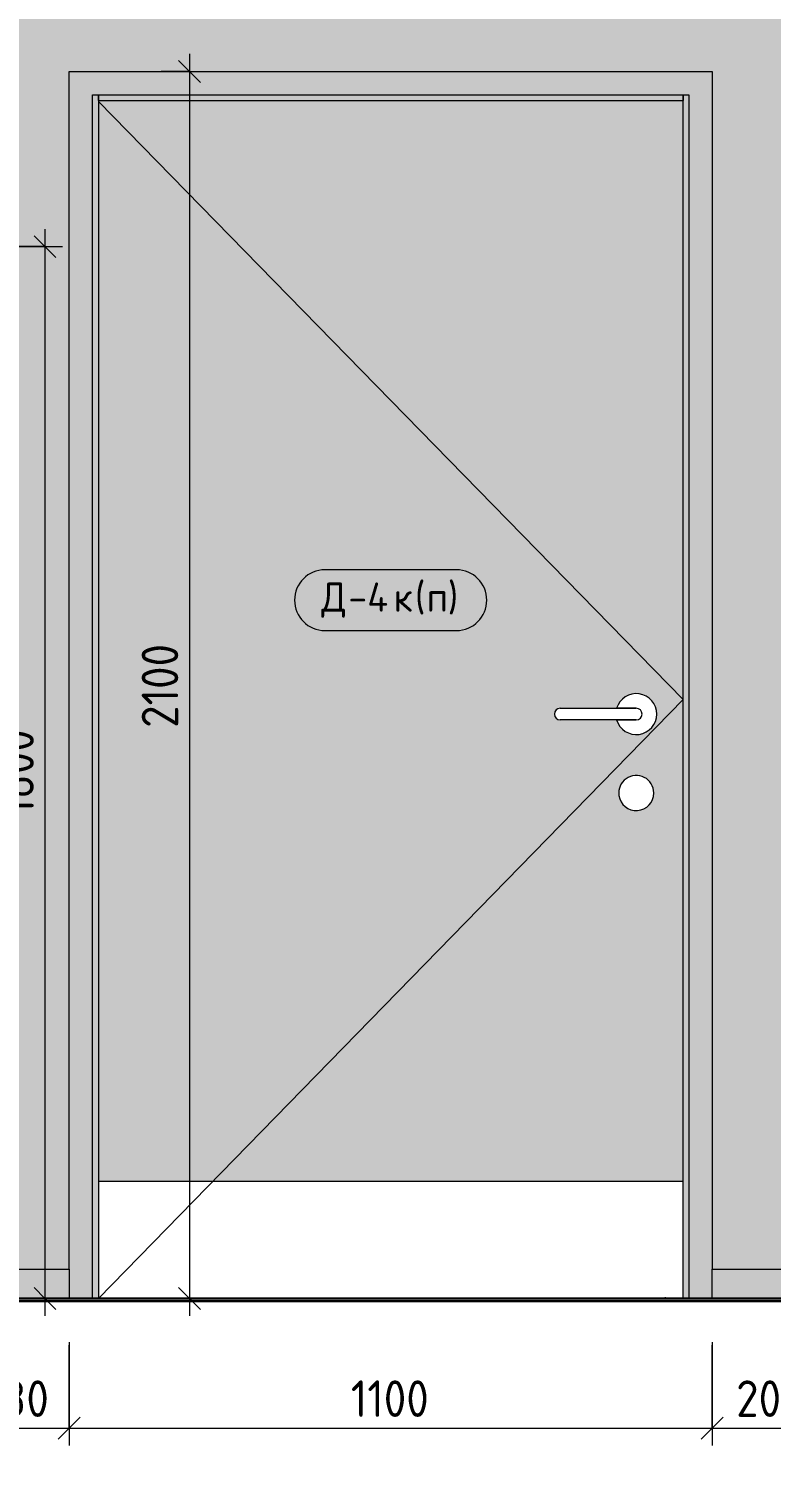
# Model space of a CAD drawing. Header units: millimetres. Extents: x 855 to 48623, y -2192 to 8255.
# Drawn here: x 44193 to 45464, y 3930 to 6373 of the extents above; entities that cross this region are included whole.
import ezdxf

# ---------------------------------------------------------------- set-up
doc = ezdxf.new("R2010")
doc.units = ezdxf.units.MM
for name, color, linetype, lineweight in [('A-ANNO-DIMS', 7, 'Continuous', 9), ('A-ANNO-DIMS-25', 7, 'Continuous', 9), ('A-DOOR', 7, 'Continuous', 9), ('A-DOOR-FRAM-1', 7, 'Continuous', 9), ('A-DOOR-IDEN', 7, 'Continuous', 9), ('A-FLOR', 7, 'Continuous', 9), ('A-GENM', 7, 'Continuous', 9), ('A-WALL-PATT', 7, 'Continuous', 9), ('I-WALL', 7, 'Continuous', 9)]:
    doc.layers.add(name, color=color, linetype=linetype, lineweight=lineweight)
doc.layers.add('A-FLOR-FNSH-1', color=7, linetype='Continuous', lineweight=30, true_color=0x3c3c3c)
doc.styles.add('GOST Common_5', font='GOST_Common.ttf', dxfattribs={"height": 50})
doc.styles.add('ISOCPEUR_2', font='isocpeur.ttf', dxfattribs={"width": 0.9, "height": 62.5})
doc.dimstyles.new('ISO-2_5_0_9К_БОЛЬШОЙ_1', dxfattribs={"dimscale": 304.8, "dimtxt": 62.248823, "dimasz": 0.123031, "dimexe": 0.098425, "dimexo": 0.246063, "dimgap": 0, "dimtad": 1, "dimdec": 0, "dimrnd": 10, "dimzin": 0, "dimdsep": 46, "dimtxsty": 'ISOCPEUR_2', "dimblk1": 'OBLIQUE', "dimblk2": 'OBLIQUE', "dimsah": 1, "dimcen": 0.09, "dimdle": 0.098425, "dimazin": 0, "dimtfac": 1, "dimtdec": 4, "dimtix": 1, "dimtmove": 0, "dimatfit": 3, "dimfxl": 1, "dimtvp": 1, "dimtolj": 1, "dimtzin": 0, "dimarcsym": 2})

# ---------------------------------------------------------------- blocks, each defined once
blk = doc.blocks.new('110_Дверь_СКБ_1Ст_Внутренняя1 - Д-4к_п__1100x2100h_Артистические EI30-23985503-Развертка 2_03-4')
at = {"layer": 'A-DOOR'}
h = blk.add_hatch(color=256, dxfattribs=at)
h.paths.add_polyline_path([(26410, 4400), (27410, 4400), (27410, 6250), (26410, 6250), (26410, 4680.1)])
h.paths.add_polyline_path([(27332.1, 5035.1), (27324.7, 5035.5), (27317.5, 5037.7), (27310.6, 5042.2), (27306, 5047), (27302.3, 5053.5), (27300.3, 5060.7), (27300.3, 5068.8), (27302, 5075.6), (27306, 5082.8), (27310.6, 5087.9), (27316.9, 5092), (27324.1, 5094.4), (27331.6, 5095), (27339.1, 5093.6), (27345.9, 5090.4), (27351.8, 5085.6), (27356.3, 5079.5), (27359, 5072.5), (27360, 5065), (27359, 5057.5), (27356.3, 5050.6), (27352, 5044.6), (27346.2, 5039.8), (27339.5, 5036.5), (27334.2, 5035.5)])
h.paths.add_polyline_path([(27330.5, 5165), (27321.5, 5166), (27313.1, 5169.3), (27305.8, 5174.7), (27300.1, 5181.7), (27296.5, 5190), (27200, 5190), (27197.4, 5190.3), (27195, 5191.3), (27192.9, 5192.9), (27191.3, 5195), (27190.3, 5197.4), (27190, 5200), (27190.3, 5202.6), (27191.3, 5205), (27192.9, 5207.1), (27195, 5208.7), (27197.4, 5209.7), (27200, 5210), (27296.5, 5210), (27300.1, 5218.3), (27305.8, 5225.3), (27313.1, 5230.7), (27321.5, 5234), (27330.5, 5235), (27339.5, 5233.7), (27347.8, 5230.1), (27354.9, 5224.6), (27360.4, 5217.3), (27363.8, 5209), (27365, 5200), (27363.8, 5191), (27360.4, 5182.7), (27354.9, 5175.4), (27347.8, 5169.9), (27338.7, 5166.2), (27332.6, 5165.3)])
at = {"layer": 'A-DOOR-FRAM-1'}
for points in [[(26400, 4200), (26400, 6260), (27420, 6260), (27420, 4200), (27460, 4200), (27460, 6300), (26360, 6300), (26360, 4200)], [(26410, 4200), (26410, 6260), (26400, 6260), (26400, 4200)], [(26436.5, 6250), (27410, 6250), (27410, 6260), (26410, 6260), (26410, 6250)], [(27420, 4200), (27420, 6260), (27410, 6260), (27410, 4200)]]:
    blk.add_hatch(color=256, dxfattribs=at).paths.add_polyline_path(points)
at = {"layer": 'A-DOOR'}
for p, q in [((26410, 6248.6), (27410, 5225)), ((27410, 5225), (26410, 4200)), ((27200, 5210), (27330, 5210)), ((27330, 5210), (27296.5, 5210)), ((27330, 5190), (27200, 5190)), ((27296.5, 5190), (27330, 5190)), ((27410, 4400), (26410, 4400))]:
    blk.add_line(p, q, dxfattribs=at)
for centre, radius, start, end in [((27330, 5200), 35, 0, 163.3985), ((27200, 5200), 10, 90, 270), ((27330, 5200), 10, 270, 90), ((27330, 5200), 10, 270, 90), ((27330, 5200), 35, 196.6015, 0), ((27330, 5065), 30, 0, 188.1699), ((27330, 5065), 30, 188.1699, 0)]:
    blk.add_arc(centre, radius, start, end, dxfattribs=at)
at = {"layer": 'A-DOOR-FRAM-1'}
for p, q in [((26400, 4200), (26400, 6260)), ((26400, 6260), (27420, 6260)), ((26410, 6250), (26410, 6260)), ((26410, 6260), (26410, 4200)), ((27410, 6260), (27410, 6250)), ((27410, 4200), (27410, 6260)), ((27420, 6260), (27420, 4200)), ((26410, 6250), (27410, 6250))]:
    blk.add_line(p, q, dxfattribs=at)
blk = doc.blocks.new('Плинтус - Плинтус темный _ст_школа_-32862100-Развертка 2_03-4')
at = {"layer": 'A-GENM'}
blk.add_hatch(color=256, dxfattribs=at).paths.add_polyline_path([(26359.999988, 4200), (26359.999988, 4250), (26195.999988, 4250), (26195.999988, 4200)])
for p, q in [((26195.999988, 4250), (26359.999988, 4250)), ((26359.999988, 4250), (26359.999988, 4200))]:
    blk.add_line(p, q, dxfattribs=at)
blk = doc.blocks.new('Плинтус - Плинтус темный _ст_школа_-32862101-Развертка 2_03-4')
at = {"layer": 'A-GENM'}
blk.add_hatch(color=256, dxfattribs=at).paths.add_polyline_path([(27460, 4200), (27644, 4200), (27644, 4250), (27460, 4250)])
for p, q in [((27460, 4250), (27644, 4250)), ((27460, 4200), (27460, 4250))]:
    blk.add_line(p, q, dxfattribs=at)
blk = doc.blocks.new('DIMBLOCK30-Развертка 2_03-4')
at = {"layer": 'A-ANNO-DIMS-25'}
for p, q in [((44082.7, 3978), (44082.7, 4120)), ((44262.7, 4125), (44262.7, 3948)), ((44262.7, 3978), (44262.7, 4120)), ((44082.7, 3929.5), (44082.7, 4008)), ((44082.7, 3978), (44262.7, 3978))]:
    blk.add_line(p, q, dxfattribs=at)
at = {"layer": 'A-ANNO-DIMS-25', "lineweight": 20}
for p, q in [((44082.7, 3978), (44101.5, 3996.8)), ((44262.7, 3978), (44281.5, 3996.8)), ((44082.7, 3978), (44064, 3959.3)), ((44262.7, 3978), (44244, 3959.3))]:
    blk.add_line(p, q, dxfattribs=at)
at = {"layer": 'A-ANNO-DIMS-25', "color": 0, "insert": (44118.9, 4059.7), "char_height": 62.5, "width": 129.286, "attachment_point": 1, "line_spacing_factor": 1.149209, "style": 'ISOCPEUR_2'}
blk.add_mtext('180', dxfattribs=at)
blk = doc.blocks.new('_Oblique')
at = {"color": 0, "linetype": 'ByBlock', "lineweight": -2}
blk.add_line((-0.5, -0.5), (0.5, 0.5), dxfattribs=at)
blk = doc.blocks.new('DIMBLOCK31-Развертка 2_03-4')
at = {"layer": 'A-ANNO-DIMS-25'}
for p, q in [((44262.7, 4125), (44262.7, 3948)), ((44262.7, 3978), (44262.7, 4120)), ((45362.7, 4125), (45362.7, 3948)), ((45362.7, 3978), (45362.7, 4120)), ((44262.7, 3978), (45362.7, 3978))]:
    blk.add_line(p, q, dxfattribs=at)
at = {"layer": 'A-ANNO-DIMS-25', "lineweight": 20}
for p, q in [((44262.7, 3978), (44281.5, 3996.8)), ((45362.7, 3978), (45381.5, 3996.8)), ((44262.7, 3978), (44244, 3959.3)), ((45362.7, 3978), (45344, 3959.3))]:
    blk.add_line(p, q, dxfattribs=at)
at = {"layer": 'A-ANNO-DIMS-25', "color": 0, "insert": (44744.5, 4059.7), "char_height": 62.5, "width": 163.762, "attachment_point": 1, "line_spacing_factor": 1.149209, "style": 'ISOCPEUR_2'}
blk.add_mtext('1100', dxfattribs=at)
blk = doc.blocks.new('DIMBLOCK32-Развертка 2_03-4')
at = {"layer": 'A-ANNO-DIMS-25'}
for p, q in [((45362.7, 4125), (45362.7, 3948)), ((45362.7, 3978), (45362.7, 4120)), ((45562.7, 4125), (45562.7, 3948)), ((45562.7, 3978), (45562.7, 4120)), ((45362.7, 3978), (45562.7, 3978))]:
    blk.add_line(p, q, dxfattribs=at)
at = {"layer": 'A-ANNO-DIMS-25', "lineweight": 20}
for p, q in [((45362.7, 3978), (45381.5, 3996.8)), ((45562.7, 3978), (45581.5, 3996.8)), ((45362.7, 3978), (45344, 3959.3)), ((45562.7, 3978), (45544, 3959.3))]:
    blk.add_line(p, q, dxfattribs=at)
at = {"layer": 'A-ANNO-DIMS-25', "color": 0, "insert": (45403.5, 4059.7), "char_height": 62.5, "width": 142.215, "attachment_point": 1, "line_spacing_factor": 1.149209, "style": 'ISOCPEUR_2'}
blk.add_mtext('200', dxfattribs=at)
blk = doc.blocks.new('М_двери - Типоразмер_рамка-25223575-Развертка 2_03-4')
at = {"layer": 'A-DOOR-IDEN'}
for p, q in [((27022.4, 5447), (26797.6, 5447)), ((26797.6, 5343), (27022.4, 5343))]:
    blk.add_line(p, q, dxfattribs=at)
for centre, start, end in [((26797.6, 5395), 90, 270), ((27022.4, 5395), 270, 90)]:
    blk.add_arc(centre, 52, start, end, dxfattribs=at)
blk = doc.blocks.new('DIMBLOCK37-Развертка 2_03-4')
at = {"layer": 'A-ANNO-DIMS-25'}
for p, q in [((44468.5, 6330), (44468.5, 4170)), ((44420, 6300), (44498.5, 6300)), ((44468.5, 6300), (44420, 6300)), ((44420, 4200), (44498.5, 4200)), ((44468.5, 4200), (44420, 4200))]:
    blk.add_line(p, q, dxfattribs=at)
at = {"layer": 'A-ANNO-DIMS-25', "lineweight": 20}
for p, q in [((44468.5, 6300), (44449.7, 6318.7)), ((44468.5, 6300), (44487.2, 6281.2)), ((44468.5, 4200), (44449.7, 4218.7)), ((44468.5, 4200), (44487.2, 4181.2))]:
    blk.add_line(p, q, dxfattribs=at)
at = {"layer": 'A-ANNO-DIMS-25', "color": 0, "insert": (44386.8, 5176.4), "char_height": 62.5, "width": 176.691, "attachment_point": 1, "rotation": 90, "line_spacing_factor": 1.149209, "style": 'ISOCPEUR_2'}
blk.add_mtext('2100', dxfattribs=at)
blk = doc.blocks.new('DIMBLOCK43-Развертка 2_03-4')
at = {"layer": 'A-ANNO-DIMS-25', "lineweight": 20}
for p, q in [((44221.4, 6000), (44202.6, 6018.8)), ((44221.4, 6000), (44240.1, 5981.2)), ((44221.4, 4200), (44202.6, 4218.7)), ((44221.4, 4200), (44240.1, 4181.2))]:
    blk.add_line(p, q, dxfattribs=at)
at = {"layer": 'A-ANNO-DIMS-25'}
for p, q in [((44221.4, 6030), (44221.4, 4170)), ((44157.7, 6000), (44251.4, 6000)), ((44221.4, 6000), (44157.7, 6000)), ((44172.9, 4200), (44251.4, 4200)), ((44221.4, 4200), (44172.9, 4200))]:
    blk.add_line(p, q, dxfattribs=at)
at = {"layer": 'A-ANNO-DIMS-25', "color": 0, "insert": (44139.7, 5026.4), "char_height": 62.5, "width": 176.691, "attachment_point": 1, "rotation": 90, "line_spacing_factor": 1.149209, "style": 'ISOCPEUR_2'}
blk.add_mtext('1800', dxfattribs=at)

msp = doc.modelspace()

# ---------------------------------------------------------------- hatches: boundary and pattern name
at = {"layer": 'A-WALL-PATT'}
msp.add_hatch(color=256, dxfattribs=at).paths.add_polyline_path([(45550.8, 4250), (45561.7, 4250), (45561.7, 4255), (45525.1, 4255.2), (45525.1, 4267), (45561.7, 4267), (45561.7, 4465.4), (45525.5, 4465.4), (45561.7, 4600.6), (45561.7, 7600), (44083.7, 7600), (44083.7, 5141), (44094.7, 5141), (44094.7, 5059), (44083.7, 5059), (44083.7, 4596.6), (44119, 4465.4), (44083.7, 4465.4), (44083.7, 4250), (44262.7, 4250), (44262.7, 6300), (45362.7, 6300), (45362.7, 4250), (45548, 4250)])

# ---------------------------------------------------------------- linework, layer by layer
at = {"layer": 'A-FLOR'}
msp.add_line((45282.7, 4200), (45282.7, 4202), dxfattribs=at)
at = {"layer": 'A-FLOR-FNSH-1'}
for p, q in [((45826.7, 4200), (43818.1, 4200)), ((43818.1, 4195), (45826.7, 4195))]:
    msp.add_line(p, q, dxfattribs=at)
at = {"layer": 'I-WALL'}
for p, q in [((44262.7, 4250), (44262.7, 6300)), ((44262.7, 6300), (45362.7, 6300)), ((45362.7, 6300), (45362.7, 4250))]:
    msp.add_line(p, q, dxfattribs=at)

# ---------------------------------------------------------------- block references
at = {"layer": 'A-DOOR'}
msp.add_blockref('110_Дверь_СКБ_1Ст_Внутренняя1 - Д-4к_п__1100x2100h_Артистические EI30-23985503-Развертка 2_03-4', (17902.7, 0), dxfattribs=at)
at = {"layer": 'A-DOOR-IDEN'}
msp.add_blockref('М_двери - Типоразмер_рамка-25223575-Развертка 2_03-4', (17902.7, 0), dxfattribs=at)
at = {"layer": 'A-GENM'}
for name in ['Плинтус - Плинтус темный _ст_школа_-32862100-Развертка 2_03-4', 'Плинтус - Плинтус темный _ст_школа_-32862101-Развертка 2_03-4']:
    msp.add_blockref(name, (17902.7, 0), dxfattribs=at)

# ---------------------------------------------------------------- texts
at = {"layer": 'A-DOOR-IDEN', "char_height": 50, "attachment_point": 1, "style": 'GOST Common_5'}
for s, insert, width in [('\\fGOST Common|b0|i0|c204|p34|;Д', (44693.8, 5425.3), 56.118), ('-4', (44740.1, 5425.3), 94.198), ('\\fGOST Common|b0|i0|c204|p34|;(', (44854.2, 5425.3), 24.051), ('\\fGOST Common|b0|i0|c204|p34|;)', (44910.4, 5425.3), 24.051), ('\\fGOST Common|b0|i0|c204|p34|;к', (44817.8, 5425.3), 44.093), ('\\fGOST Common|b0|i0|c204|p34|;п', (44874, 5425.3), 44.093)]:
    msp.add_mtext(s, dxfattribs=dict(at, insert=insert, width=width))

# ---------------------------------------------------------------- dimensions: what is measured, and where the dimension line sits
at = {"layer": 'A-ANNO-DIMS'}
for base, p1, p2, override, picture, middle in [((44468.5, 4200), (44495, 6300), (44495, 4200), {"dimpost": '<>', "dimfxl": 2100}, 'DIMBLOCK37-Развертка 2_03-4', (44437.2, 5250)), ((44221.4, 4200), (44082.7, 6000), (44247.9, 4200), {"dimpost": '<>', "dimfxl": 1807.560189}, 'DIMBLOCK43-Развертка 2_03-4', (44190.1, 5100))]:
    dim = msp.add_linear_dim(base=base, p1=p1, p2=p2, angle=90, dimstyle='ISO-2_5_0_9К_БОЛЬШОЙ_1', override=override, dxfattribs=at)
    dim.commit()
    dim.dimension.update_dxf_attribs({"geometry": picture, "text_midpoint": middle})
for base, p1, p2, override, picture, middle in [((44262.7, 3978), (44082.7, 4004.5), (44262.7, 4200), {"dimpost": '<>', "dimfxl": 265.716447}, 'DIMBLOCK30-Развертка 2_03-4', (44172.7, 4009.3)), ((45362.7, 3978), (44262.7, 4200), (45362.7, 4200), {"dimpost": '<>', "dimfxl": 1100}, 'DIMBLOCK31-Развертка 2_03-4', (44812.7, 4009.3)), ((45562.7, 3978), (45362.7, 4200), (45562.7, 4200), {"dimpost": '<>', "dimfxl": 200.000063}, 'DIMBLOCK32-Развертка 2_03-4', (45462.7, 4009.3))]:
    dim = msp.add_linear_dim(base=base, p1=p1, p2=p2, dimstyle='ISO-2_5_0_9К_БОЛЬШОЙ_1', override=override, dxfattribs=at)
    dim.commit()
    dim.dimension.update_dxf_attribs({"geometry": picture, "text_midpoint": middle})

doc.saveas('drawing.dxf')
